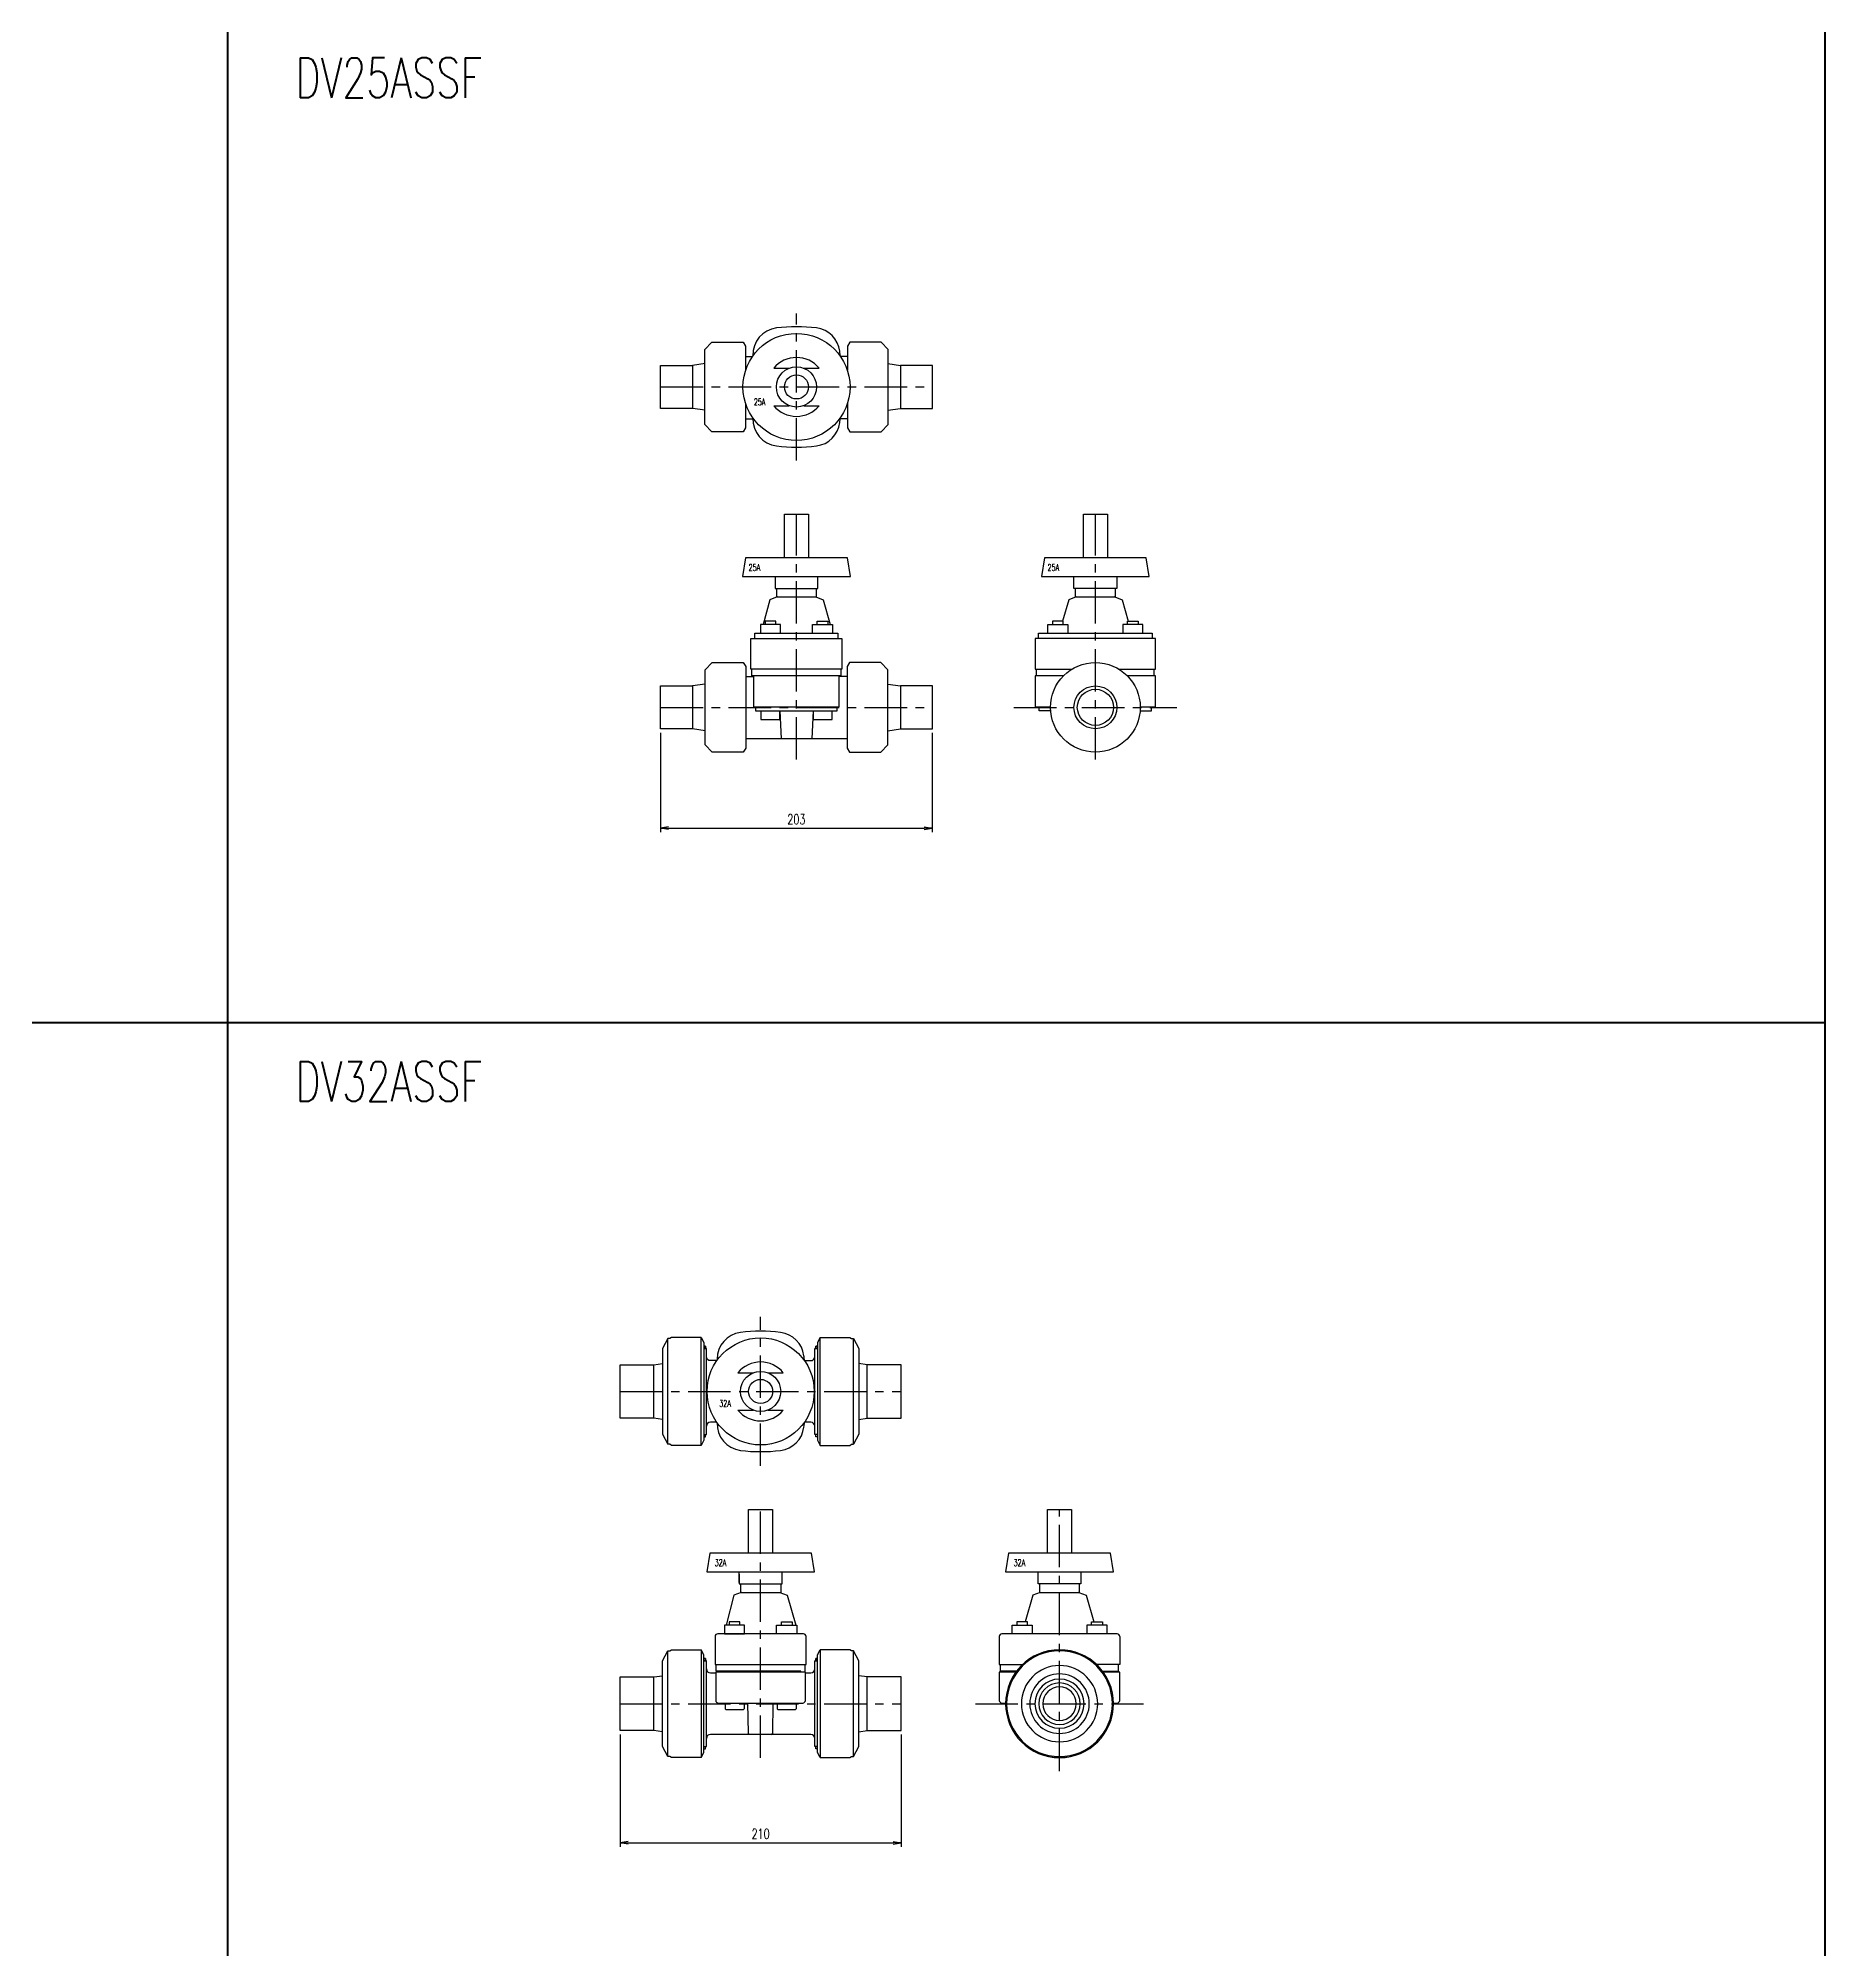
# Model space of a CAD drawing. Header units: millimetres. Extents: x 1711 to 90196, y -23291 to 8516.
# Drawn here: x 32231 to 33566, y -14387 to -12958 of the extents above; entities that cross this region are included whole.
import ezdxf

# ---------------------------------------------------------------- set-up
doc = ezdxf.new("R2010")
doc.units = ezdxf.units.MM
doc.header["$PDMODE"] = 35
doc.linetypes.add('CENTER', pattern=[50.8, 31.75, -6.35, 6.35, -6.35])
for name, color, linetype in [('CEN', 2, 'CENTER'), ('寸法', 2, 'Continuous'), ('配管-CVP', 4, 'Continuous')]:
    doc.layers.add(name, color=color, linetype=linetype)
doc.layers.add('line', color=153, linetype='Continuous', lineweight=50)
doc.styles.add('kpk', font='romans.shx', dxfattribs={"width": 0.7, "bigfont": 'extfont2.shx'})
doc.styles.get("Standard").update_dxf_attribs({"font": 'romans.shx', "bigfont": 'extfont.shx'})
doc.dimstyles.new('KPK-3', dxfattribs={"dimscale": 3, "dimtxt": 2.5, "dimasz": 2, "dimexe": 1, "dimexo": 1, "dimgap": 1, "dimtad": 3, "dimdec": 1, "dimdsep": 46, "dimtxsty": 'kpk', "dimblk": 'OPEN', "dimcen": 2.5, "dimclrd": 2, "dimclre": 2, "dimclrt": 4, "dimadec": 1, "dimazin": 2, "dimtfac": 1, "dimtdec": 1, "dimtmove": 0, "dimatfit": 2, "dimldrblk": 'OPEN', "dimfxl": 0, "dimlwd": -1, "dimlwe": -1, "dimarcsym": 0})

# ---------------------------------------------------------------- blocks, each defined once
blk = doc.blocks.new('_Open')
at = {"color": 0, "linetype": 'ByBlock', "lineweight": -2}
for p, q in [((-1, 0.17), (0, 0)), ((-1, -0.17), (0, 0)), ((0, 0), (-1, 0))]:
    blk.add_line(p, q, dxfattribs=at)
blk = doc.blocks.new('*D3012')
at = {"layer": 'Defpoints', "color": 0, "transparency": 16777216}
for p in [(32696.4, -13474.2), (32899.4, -13474.2), (32899.4, -13548.5)]:
    blk.add_point(p, dxfattribs=at)
at = {"layer": '寸法', "color": 2, "transparency": 16777216}
for p, q in [((32696.4, -13477.2), (32696.4, -13551.5)), ((32899.4, -13477.2), (32899.4, -13551.5)), ((32702.4, -13548.5), (32893.4, -13548.5))]:
    blk.add_line(p, q, dxfattribs=at)
at = {"layer": '寸法', "color": 2, "transparency": 16777216, "xscale": 6, "yscale": 6, "zscale": 6, "rotation": 180}
blk.add_blockref('_Open', (32696.4, -13548.5), dxfattribs=at)
at = {"layer": '寸法', "color": 2, "transparency": 16777216, "xscale": 6, "yscale": 6, "zscale": 6}
blk.add_blockref('_Open', (32899.4, -13548.5), dxfattribs=at)
at = {"layer": '寸法', "color": 4, "transparency": 16777216, "insert": (32797.9, -13541.8), "char_height": 7.5, "attachment_point": 5, "style": 'kpk', "bg_fill": 3, "box_fill_scale": 1.1, "bg_fill_color": 256, "bg_fill_true_color": 13158600, "bg_fill_transparency": 0}
blk.add_mtext('203', dxfattribs=at)
blk = doc.blocks.new('*D3013')
at = {"layer": 'Defpoints', "color": 0, "transparency": 16777216}
for p in [(32666.1, -14222.7), (32876.1, -14222.7), (32876.1, -14306.6)]:
    blk.add_point(p, dxfattribs=at)
at = {"layer": '寸法', "color": 2, "transparency": 16777216}
for p, q in [((32666.1, -14225.7), (32666.1, -14309.6)), ((32876.1, -14225.7), (32876.1, -14309.6)), ((32672.1, -14306.6), (32870.1, -14306.6))]:
    blk.add_line(p, q, dxfattribs=at)
at = {"layer": '寸法', "color": 2, "transparency": 16777216, "xscale": 6, "yscale": 6, "zscale": 6, "rotation": 180}
blk.add_blockref('_Open', (32666.1, -14306.6), dxfattribs=at)
at = {"layer": '寸法', "color": 2, "transparency": 16777216, "xscale": 6, "yscale": 6, "zscale": 6}
blk.add_blockref('_Open', (32876.1, -14306.6), dxfattribs=at)
at = {"layer": '寸法', "color": 4, "transparency": 16777216, "insert": (32771.1, -14299.9), "char_height": 7.5, "attachment_point": 5, "style": 'kpk', "bg_fill": 3, "box_fill_scale": 1.1, "bg_fill_color": 256, "bg_fill_true_color": 13158600, "bg_fill_transparency": 0}
blk.add_mtext('210', dxfattribs=at)
blk = doc.blocks.new('A$C6bc3108f')
at = {"layer": 'line'}
for p, q in [((3640, -160), (3640, -9920)), ((0, -2120), (4833.4, -2120))]:
    blk.add_line(p, q, dxfattribs=at)
blk.add_lwpolyline([(0, 0), (4833.4, 0), (4833.4, -9920), (0, -9920), (0, 0), (60, -220)], dxfattribs=at)
at = {"layer": 'line', "char_height": 30, "attachment_point": 4}
for s, insert in [('{\\W0.7;DV25ASSF}', (3690.7, -1414.1)), ('{\\W0.7;DV32ASSF}', (3690.7, -2164.1))]:
    blk.add_mtext(s, dxfattribs=dict(at, insert=insert))

msp = doc.modelspace()

# ---------------------------------------------------------------- linework, layer by layer
at = {"layer": 'CEN'}
for p, q in [((32797.9264, -13273.7402), (32797.9264, -13163.7602)), ((32696.4264, -13218.7502), (32899.4264, -13218.7502)), ((32797.9264, -13497.1681), (32797.9264, -13313.8681)), ((33021.2524, -13497.1681), (33021.2524, -13313.8681)), ((32696.4264, -13458.1681), (32899.4264, -13458.1681)), ((32960.3524, -13458.1681), (33082.1524, -13458.1681)), ((32771.1245, -14024.998), (32771.1245, -13913.698)), ((32666.1245, -13969.348), (32876.1245, -13969.348)), ((32771.1245, -14243.1738), (32771.1245, -14057.6738)), ((32994.4505, -14253.1738), (32994.4505, -14057.6738)), ((32666.1245, -14202.6738), (32876.1245, -14202.6738)), ((32931.6305, -14202.6738), (33057.2705, -14202.6738))]:
    msp.add_line(p, q, dxfattribs=at)
at = {"layer": '配管-CVP', "color": 0, "linetype": 'ByBlock'}
for p, q in [((32759.9264, -13196.0002), (32765.0259, -13196.0002)), ((32835.9264, -13196.0002), (32830.8268, -13196.0002)), ((32729.6004, -13201.3153), (32720.2242, -13202.7502)), ((32780.9558, -13204.7502), (32792.5412, -13204.7502)), ((32803.3115, -13204.7502), (32814.8969, -13204.7502)), ((32866.2524, -13201.3153), (32875.6285, -13202.7502)), ((32729.6004, -13236.1839), (32720.2242, -13234.7502)), ((32780.9558, -13232.7502), (32792.5412, -13232.7502)), ((32803.3115, -13232.7502), (32814.8969, -13232.7502)), ((32866.2524, -13236.1839), (32875.6285, -13234.7502)), ((32759.9264, -13242.5002), (32765.23, -13242.5002)), ((32835.9264, -13242.5002), (32830.6228, -13242.5002)), ((32729.6004, -13440.7332), (32720.2242, -13442.1681)), ((32760.1004, -13435.1681), (32765.9264, -13435.1681)), ((32835.7524, -13435.1681), (32829.9264, -13435.1681)), ((32866.2524, -13440.7332), (32875.6285, -13442.1681)), ((32977.2524, -13434.6681), (32977.2524, -13429.6681)), ((33065.2524, -13434.6681), (33065.2524, -13429.6681)), ((32785.5514, -13460.6681), (32786.4264, -13481.6681)), ((32810.3014, -13460.6681), (32809.4264, -13481.6681)), ((32729.6004, -13475.6018), (32720.2242, -13474.1681)), ((32835.7524, -13481.6681), (32760.1004, -13481.6681)), ((32866.2524, -13475.6018), (32875.6285, -13474.1681)), ((32754.1539, -13955.348), (32765.7393, -13955.348)), ((32776.5097, -13955.348), (32788.0951, -13955.348)), ((32754.1539, -13983.348), (32765.7393, -13983.348)), ((32776.5097, -13983.348), (32788.0951, -13983.348)), ((32755.1245, -14112.1738), (32755.1245, -14104.1738)), ((32756.8358, -14119.4738), (32786.1245, -14119.4738)), ((32786.1245, -14113.1738), (32786.1245, -14119.4738)), ((32972.5766, -14168.8268), (32973.4354, -14169.2281)), ((32976.0752, -14166.8069), (32975.9932, -14167.7513)), ((32985.4721, -14163.3867), (32986.1419, -14164.0575)), ((32989.4505, -14162.6852), (32989.0505, -14163.5447)), ((32999.4505, -14162.6852), (32999.8505, -14163.5447)), ((33003.429, -14163.3867), (33002.7591, -14164.0575)), ((33012.8259, -14166.8069), (33012.9078, -14167.7513)), ((33016.3245, -14168.8268), (33015.4656, -14169.2281)), ((32741.1245, -14179.1738), (32741.1245, -14178.4738)), ((32804.3745, -14178.4738), (32804.3745, -14173.4738)), ((32951.7304, -14179.1738), (32951.7304, -14178.4738)), ((32962.3194, -14178.3494), (32963.2637, -14178.4327)), ((32964.9161, -14175.2547), (32965.1622, -14176.1702)), ((33023.9849, -14175.2547), (33023.7389, -14176.1702)), ((33026.5817, -14178.3494), (33025.6374, -14178.4327)), ((33037.1707, -14179.1738), (33037.1707, -14178.4738)), ((32955.9377, -14190.8058), (32956.8535, -14190.5611)), ((32957.3194, -14187.0096), (32957.8637, -14187.7858)), ((33031.5817, -14187.0096), (33031.0373, -14187.7858)), ((33032.9634, -14190.8058), (33032.0475, -14190.5611)), ((32744.5245, -14202.1738), (32744.5245, -14206.6138)), ((32758.7245, -14202.1738), (32758.7245, -14206.6138)), ((32783.5245, -14202.1738), (32783.5245, -14206.6138)), ((32797.7245, -14202.1738), (32797.7245, -14206.6138)), ((32954.2012, -14200.6539), (32954.9781, -14201.1971)), ((32954.2012, -14204.6937), (32954.9781, -14204.1505)), ((33034.6998, -14200.6539), (33033.9229, -14201.1971)), ((33034.6998, -14204.6937), (33033.9229, -14204.1505)), ((32955.9377, -14214.5418), (32956.8535, -14214.7865)), ((32957.3194, -14218.338), (32957.8637, -14217.5618)), ((33031.5817, -14218.338), (33031.0373, -14217.5618)), ((33032.9634, -14214.5418), (33032.0475, -14214.7865)), ((32962.3194, -14226.9982), (32963.2637, -14226.9149)), ((32964.9161, -14230.0929), (32965.1622, -14229.1774)), ((32972.5766, -14236.5208), (32973.4354, -14236.1195)), ((32976.0752, -14238.5407), (32975.9932, -14237.5962)), ((33012.8259, -14238.5407), (33012.9078, -14237.5962)), ((33016.3245, -14236.5208), (33015.4656, -14236.1195)), ((33023.9849, -14230.0929), (33023.7389, -14229.1774)), ((33026.5817, -14226.9982), (33025.6374, -14226.9149)), ((32985.4721, -14241.9609), (32986.1419, -14241.2901)), ((32989.4505, -14242.6624), (32989.0505, -14241.8029)), ((32999.4505, -14242.6624), (32999.8505, -14241.8029)), ((33003.429, -14241.9609), (33002.7591, -14241.2901))]:
    msp.add_line(p, q, dxfattribs=at)
for points in [[(32759.9264, -13231.2402), (32759.9264, -13249.2502), (32758.0264, -13252.2502), (32734.6428, -13252.2502), (32729.4264, -13246.7502), (32729.4264, -13190.7502), (32734.6428, -13185.2502), (32758.0264, -13185.2502), (32759.9264, -13188.2502), (32759.9264, -13206.2602)], [(32835.9264, -13231.2402), (32835.9264, -13249.2502), (32837.8264, -13252.2502), (32861.2099, -13252.2502), (32866.4264, -13246.7502), (32866.4264, -13190.7502), (32861.2099, -13185.2502), (32837.8264, -13185.2502), (32835.9264, -13188.2502), (32835.9264, -13206.2602)], [(32788.9264, -13346.3681), (32788.9264, -13313.8681), (32806.9264, -13313.8681), (32806.9264, -13346.3681)], [(33012.2524, -13346.3681), (33012.2524, -13313.8681), (33030.2524, -13313.8681), (33030.2524, -13346.3681)], [(32781.9264, -13360.3681), (32781.9264, -13369.3681), (32813.9264, -13369.3681), (32813.9264, -13360.3681)], [(32782.9264, -13369.3681), (32782.9264, -13375.6681), (32812.9264, -13375.6681), (32812.9264, -13369.3681)], [(33037.2524, -13360.3681), (33037.2524, -13369.3681), (33005.2524, -13369.3681), (33005.2524, -13360.3681)], [(33006.2524, -13369.3681), (33006.2524, -13375.6681), (33036.2524, -13375.6681), (33036.2524, -13369.3681)], [(32783.4626, -13375.6836), (32777.9908, -13377.7925), (32773.1607, -13396.1681)], [(32812.35, -13375.6681), (32817.8619, -13377.7925), (32823.047, -13396.1681)], [(33006.7886, -13375.6836), (33001.3168, -13377.7925), (32996.7858, -13393.7681)], [(33035.7161, -13375.6836), (33041.188, -13377.7925), (33045.719, -13393.7681)], [(32785.9264, -13402.6681), (32785.9264, -13396.1681), (32770.9264, -13396.1681), (32770.9264, -13402.6681)], [(32782.4264, -13396.1681), (32782.4264, -13393.7681), (32774.4264, -13393.7681), (32774.4264, -13396.1681)], [(32809.9264, -13402.6681), (32809.9264, -13396.1681), (32824.9264, -13396.1681), (32824.9264, -13402.6681)], [(32813.4264, -13396.1681), (32813.4264, -13393.7681), (32821.4264, -13393.7681), (32821.4264, -13396.1681)], [(32985.7524, -13402.6681), (32985.7524, -13396.1681), (33000.7524, -13396.1681), (33000.7524, -13402.6681)], [(32997.2524, -13396.1681), (32997.2524, -13393.7681), (32989.2524, -13393.7681), (32989.2524, -13396.1681)], [(33056.7524, -13402.6681), (33056.7524, -13396.1681), (33041.7524, -13396.1681), (33041.7524, -13402.6681)], [(33045.2524, -13396.1681), (33045.2524, -13393.7681), (33053.2524, -13393.7681), (33053.2524, -13396.1681)], [(32766.9264, -13406.6681), (32766.9264, -13402.6681), (32828.9264, -13402.6681), (32828.9264, -13406.6681)], [(33038.8592, -13429.6681), (33066.2524, -13429.6681), (33066.2524, -13406.6681), (32976.2524, -13406.6681), (32976.2524, -13429.6681), (33003.6456, -13429.6681)], [(32978.7524, -13406.6681), (32978.7524, -13402.6681), (33063.7524, -13402.6681), (33063.7524, -13406.6681)], [(32831.1764, -13429.6681), (32831.1764, -13434.6681), (32764.6764, -13434.6681), (32764.6764, -13429.6681)], [(32765.9264, -13434.6681), (32765.9264, -13457.6681), (32829.9264, -13457.6681), (32829.9264, -13434.6681)], [(32997.3777, -13434.6681), (32976.2524, -13434.6681), (32976.2524, -13457.6681), (32987.7561, -13457.6681)], [(33054.7486, -13457.6681), (33066.2524, -13457.6681), (33066.2524, -13434.6681), (33045.127, -13434.6681)], [(32767.4264, -13457.6681), (32767.4264, -13460.6681), (32828.4264, -13460.6681), (32828.4264, -13457.6681)], [(32987.7561, -13460.6681), (32979.2524, -13460.6681), (32979.2524, -13457.6681)], [(33054.7486, -13460.6681), (33063.2524, -13460.6681), (33063.2524, -13457.6681)], [(32726.7116, -13929.048), (32704.5339, -13929.048), (32703.3376, -13929.848), (32701.7116, -13929.848), (32697.7118, -13937.348), (32697.7118, -14001.348), (32701.7116, -14008.848)], [(32726.7116, -14009.648), (32704.5339, -14009.648), (32703.3376, -14008.848), (32701.7116, -14008.848), (32701.7116, -13929.848)], [(32728.7116, -14001.448), (32730.6245, -14001.448), (32730.6245, -13937.248), (32728.7116, -13937.248), (32730.6245, -13937.248)], [(32813.5374, -14001.448), (32811.6245, -14001.448), (32811.6245, -13937.248), (32813.5374, -13937.248), (32811.6245, -13937.248)], [(32815.5374, -13929.048), (32837.7151, -13929.048), (32838.9114, -13929.848), (32840.5374, -13929.848), (32844.5372, -13937.348), (32844.5372, -14001.348), (32840.5374, -14008.848)], [(32815.5374, -14009.648), (32837.7151, -14009.648), (32838.9114, -14008.848), (32840.5374, -14008.848), (32840.5374, -13929.848)], [(32691.4245, -13989.348), (32666.1245, -13989.348), (32666.1245, -13949.348), (32691.4245, -13949.348)], [(32697.7118, -13990.2756), (32691.4245, -13989.348), (32691.4245, -13949.348), (32697.7118, -13948.4203)], [(32844.5372, -13990.2756), (32850.8245, -13989.348), (32850.8245, -13949.348), (32844.5372, -13948.4203)], [(32850.8245, -13989.348), (32876.1245, -13989.348), (32876.1245, -13949.348), (32850.8245, -13949.348)], [(32728.7116, -14003.198), (32729.8745, -14003.198), (32729.8745, -14001.448)], [(32813.5374, -14003.198), (32812.3745, -14003.198), (32812.3745, -14001.448)], [(32762.1245, -14090.338), (32762.1245, -14057.6738), (32780.1245, -14057.6738), (32780.1245, -14090.338)], [(32985.4505, -14090.338), (32985.4505, -14057.6738), (33003.4505, -14057.6738), (33003.4505, -14090.338)], [(32755.1245, -14105.9348), (32755.1245, -14113.1738), (32787.1245, -14113.1738), (32787.1245, -14104.1738)], [(33010.4505, -14104.1738), (33010.4505, -14113.1738), (32978.4505, -14113.1738), (32978.4505, -14104.1738)], [(32756.6607, -14119.4892), (32751.1889, -14121.5981), (32745.3074, -14143.9738)], [(32756.1245, -14113.1738), (32756.1245, -14119.4738), (32771.1245, -14119.4738)], [(32785.5482, -14119.4738), (32791.0601, -14121.5981), (32797.3738, -14143.9738)], [(32979.9868, -14119.4892), (32974.5149, -14121.5981), (32968.8495, -14141.5738)], [(32979.4505, -14113.1738), (32979.4505, -14119.4738), (33009.4505, -14119.4738), (33009.4505, -14113.1738)], [(33008.9143, -14119.4892), (33014.3861, -14121.5981), (33020.0516, -14141.5738)], [(32755.6245, -14143.9738), (32755.6245, -14141.5738), (32747.6245, -14141.5738), (32747.6245, -14143.9738)], [(32786.6245, -14143.9738), (32786.6245, -14141.5738), (32794.6245, -14141.5738), (32794.6245, -14143.9738)], [(32949.4505, -14152.3623), (32949.4505, -14173.4738), (32966.6756, -14173.4738)], [(32958.9505, -14150.4738), (32958.9505, -14143.9738), (32973.9505, -14143.9738), (32973.9505, -14150.4738)], [(32970.4505, -14143.9738), (32970.4505, -14141.5738), (32962.4505, -14141.5738), (32962.4505, -14143.9738)], [(33029.9505, -14150.4738), (33029.9505, -14143.9738), (33014.9505, -14143.9738), (33014.9505, -14150.4738)], [(33018.4505, -14143.9738), (33018.4505, -14141.5738), (33026.4505, -14141.5738), (33026.4505, -14143.9738)], [(33039.4505, -14152.3623), (33039.4505, -14173.4738), (33022.2255, -14173.4738)], [(32801.1245, -14179.1738), (32801.1245, -14178.4738), (32737.8745, -14178.4738), (32737.8745, -14173.4738)], [(32962.2256, -14178.4738), (32950.4505, -14178.4738), (32950.4505, -14173.4738)], [(33026.6755, -14178.4738), (33038.4505, -14178.4738), (33038.4505, -14173.4738)]]:
    msp.add_lwpolyline(points, dxfattribs=at)
for points in [[(32720.2242, -13202.7502), (32720.2242, -13234.7502), (32696.4264, -13234.7502), (32696.4264, -13202.7502)], [(32875.6285, -13202.7502), (32875.6285, -13234.7502), (32899.4264, -13234.7502), (32899.4264, -13202.7502)], [(32757.6864, -13360.3681), (32838.1664, -13360.3681), (32835.9264, -13346.3681), (32759.9264, -13346.3681)], [(32983.2524, -13346.3681), (32981.0124, -13360.3681), (33061.4924, -13360.3681), (33059.2524, -13346.3681)], [(32831.9264, -13429.6681), (32763.9264, -13429.6681), (32763.9264, -13406.6681), (32831.9264, -13406.6681)], [(32728.7116, -14005.848), (32726.7116, -14009.648), (32726.7116, -13929.048), (32728.7116, -13932.848)], [(32728.7116, -13935.498), (32729.8745, -13935.498), (32729.8745, -13937.248), (32729.8745, -13935.498)], [(32813.5374, -13935.498), (32812.3745, -13935.498), (32812.3745, -13937.248), (32812.3745, -13935.498)], [(32813.5374, -14005.848), (32815.5374, -14009.648), (32815.5374, -13929.048), (32813.5374, -13932.848)], [(32730.8845, -14104.1738), (32811.3645, -14104.1738), (32809.1245, -14090.1738), (32733.1245, -14090.1738)], [(32956.4505, -14090.1738), (32954.2105, -14104.1738), (33034.6905, -14104.1738), (33032.4505, -14090.1738)], [(32744.1245, -14143.9738), (32744.1245, -14150.4738), (32759.1245, -14150.4738), (32759.1245, -14143.9738)], [(32798.1245, -14143.9738), (32798.1245, -14150.4738), (32783.1245, -14150.4738), (32783.1245, -14143.9738)], [(32728.7116, -14168.8238), (32729.8745, -14168.8238), (32729.8745, -14170.5738), (32729.8745, -14168.8238)], [(32813.5374, -14168.8238), (32812.3745, -14168.8238), (32812.3745, -14170.5738), (32812.3745, -14168.8238)]]:
    msp.add_lwpolyline(points, close=True, dxfattribs=at)
for points in [[(32738.3984, -13946.348), (32733.6245, -13946.348, -0.414213562), (32730.6245, -13943.348)], [(32803.8506, -13946.348), (32808.6245, -13946.348, 0.414213562), (32811.6245, -13943.348)], [(32738.3984, -13992.348), (32733.6245, -13992.348, 0.414213562), (32730.6245, -13995.348)], [(32811.6245, -13995.348, 0.414213562), (32808.6245, -13992.348), (32803.8506, -13992.348)], [(32737.1245, -14173.4738), (32805.1245, -14173.4738), (32805.1245, -14152.4738, 0.414213562), (32803.1245, -14150.4738), (32739.1245, -14150.4738, 0.414213562), (32737.1245, -14152.4738), (32737.1245, -14173.4738)], [(33039.4505, -14152.4738, 0.414213562), (33037.4505, -14150.4738), (32951.4505, -14150.4738, 0.414213562), (32949.4505, -14152.4738)], [(32730.6245, -14176.6738, 0.414213562), (32733.6245, -14179.6738), (32737.6245, -14179.6738)], [(32804.6245, -14179.6738), (32808.6245, -14179.6738, 0.414213562), (32811.6245, -14176.6738)], [(32961.7116, -14179.1738), (32949.4505, -14179.1738), (32949.4505, -14200.1738, 0.414213562), (32951.4505, -14202.1738), (32954.1536, -14202.1738)], [(33034.7474, -14202.1738), (33037.4505, -14202.1738, 0.414213562), (33039.4505, -14200.1738), (33039.4505, -14179.1738), (33027.1895, -14179.1738)], [(32744.5245, -14206.6138, 0.157299524), (32746.0745, -14207.1138), (32757.1745, -14207.1138, 0.157299453), (32758.7245, -14206.6138)], [(32783.5245, -14206.6138, 0.157299453), (32785.0745, -14207.1138), (32796.1745, -14207.1138, 0.157299524), (32797.7245, -14206.6138)]]:
    msp.add_lwpolyline(points, format="xyb", dxfattribs=at)
for points in [[(32756.8358, -14119.4738, 0.044027834), (32756.6607, -14119.4892, -0.044027834)], [(33008.9143, -14119.4892, 0.044027834), (33008.7392, -14119.4738, -0.044027834)], [(32994.4505, -14162.3738, 1), (32994.4505, -14242.9738, 1)], [(32994.4505, -14163.1738, 1), (32994.4505, -14242.1738, 1)], [(32739.6245, -14202.1738), (32802.6245, -14202.1738, 0.414213562), (32804.6245, -14200.1738), (32804.6245, -14179.1738), (32737.6245, -14179.1738), (32737.6245, -14200.1738, 0.414213562)], [(32994.4505, -14174.1738, 1), (32994.4505, -14231.1738, 1)], [(32994.4505, -14180.4238, 1), (32994.4505, -14224.9238, 1)], [(32994.4505, -14184.3238, 1), (32994.4505, -14221.0238, 1)], [(32994.4505, -14187.1738, 1), (32994.4505, -14218.1738, 1)], [(32994.4505, -14190.1738, 1), (32994.4505, -14215.1738, 1)]]:
    msp.add_lwpolyline(points, format="xyb", close=True, dxfattribs=at)
for centre, radius in [((32797.9264, -13218.7502), 40), ((32797.9264, -13218.7502), 15), ((32797.9264, -13218.7502), 9), ((33021.2524, -13458.1681), 33.5), ((33021.2524, -13458.1681), 16), ((33021.2524, -13458.1681), 13.5), ((32771.1245, -13969.348), 40), ((32771.1245, -13969.348), 15), ((32771.1245, -13969.348), 9)]:
    msp.add_circle(centre, radius, dxfattribs=at)
for centre, radius, start, end in [((32785.4212, -13194.5273), 20, 97.112219, 182.534175), ((32797.9264, -13294.7502), 121, 82.887781, 97.112219), ((32810.4315, -13194.5273), 20, 7.062888, 82.887781), ((32797.9264, -13218.7502), 22, 39.521196, 140.478804), ((32614.9264, -13218.7502), 217, 6.061237, 7.062888), ((32797.9264, -13218.7502), 22, 219.521196, 320.478804), ((32785.4212, -13242.9731), 20, 177.465825, 262.887781), ((32810.4315, -13242.9731), 20, 277.112219, 352.937112), ((32614.9264, -13218.7502), 217, 352.937112, 353.938763), ((32797.9264, -13142.7502), 121, 262.887781, 277.112219), ((32783.6377, -13376.6681), 1, 90, 100.083924), ((33035.541, -13376.6681), 1, 79.916076, 90), ((32758.6194, -13945.1251), 20, 97.112219, 180.638464), ((32771.1245, -14045.348), 121, 82.887781, 97.112219), ((32783.6296, -13945.1251), 20, 7.062888, 82.887781), ((32771.1245, -13969.348), 22, 39.521196, 140.478804), ((32588.1245, -13969.348), 217, 6.061237, 7.062888), ((32771.1245, -13969.348), 22, 219.521196, 320.478804), ((32758.6194, -13993.5708), 20, 177.465825, 262.887781), ((32783.6296, -13993.5708), 20, 277.112219, 352.937112), ((32588.1245, -13969.348), 217, 352.937112, 353.938763), ((32771.1245, -13893.348), 121, 262.887781, 277.112219), ((32759.727, -14204.1738), 2, 3.0127875, 11.536959)]:
    msp.add_arc(centre, radius, start, end, dxfattribs=at)

# ---------------------------------------------------------------- texts
at = {"layer": 'Defpoints', "color": 6, "linetype": 'ByBlock', "style": 'kpk', "width": 0.6}
for s, p in [('25A', (32766.0515, -13232.4874)), ('25A', (32762.1638, -13356.1596)), ('25A', (32985.4898, -13356.1596)), ('32A', (32740.2105, -13980.7833)), ('32A', (32736.8198, -14099.8103)), ('32A', (32960.1458, -14099.8103))]:
    msp.add_text(s, height=5, dxfattribs=at).set_placement(p)

# ---------------------------------------------------------------- next in the draw order: dimensions: what is measured, and where the dimension line sits
at = {"layer": '寸法'}
for base, p1, p2, picture, middle in [((32899.4264, -13548.5379), (32696.4264, -13474.1681), (32899.4264, -13474.1681), '*D3012', (32797.9264, -13541.7879)), ((32876.1245, -14306.63), (32666.1245, -14222.6738), (32876.1245, -14222.6738), '*D3013', (32771.1245, -14299.88))]:
    dim = msp.add_linear_dim(base=base, p1=p1, p2=p2, dimstyle='KPK-3', dxfattribs=at)
    dim.commit()
    dim.dimension.update_dxf_attribs({"geometry": picture, "text_midpoint": middle})

# ---------------------------------------------------------------- next in the draw order: linework, layer by layer
at = {"layer": '配管-CVP', "color": 0, "linetype": 'ByBlock'}
for points in [[(32734.8168, -13424.6681), (32758.2004, -13424.6681), (32760.1004, -13427.6681), (32760.1004, -13488.6681), (32758.2004, -13491.6681), (32734.8168, -13491.6681), (32729.6004, -13486.1682), (32729.6004, -13430.1681)], [(32861.0359, -13424.6681), (32837.6524, -13424.6681), (32835.7524, -13427.6681), (32835.7524, -13488.6681), (32837.6524, -13491.6681), (32861.0359, -13491.6681), (32866.2524, -13486.1682), (32866.2524, -13430.1681)], [(32720.2242, -13442.1681), (32720.2242, -13474.1681), (32696.4264, -13474.1681), (32696.4264, -13442.1681)], [(32875.6285, -13442.1681), (32875.6285, -13474.1681), (32899.4264, -13474.1681), (32899.4264, -13442.1681)]]:
    msp.add_lwpolyline(points, close=True, dxfattribs=at)
for points in [[(32771.3264, -13460.6681), (32771.3264, -13467.2081), (32785.5264, -13467.2081), (32785.5264, -13460.6681)], [(32810.3264, -13460.6681), (32810.3264, -13467.2081), (32824.5264, -13467.2081), (32824.5264, -13460.6681)], [(32701.7116, -14242.1738), (32697.7118, -14234.6738), (32697.7118, -14170.6738), (32701.7116, -14163.1738), (32703.3376, -14163.1738), (32704.5339, -14162.3738), (32726.7116, -14162.3738), (32726.7116, -14242.9738), (32728.7116, -14239.1738), (32728.7116, -14166.1738), (32726.7116, -14162.3738)], [(32726.7116, -14242.9738), (32704.5339, -14242.9738), (32703.3376, -14242.1738), (32701.7116, -14242.1738), (32701.7116, -14163.1738)], [(32840.5374, -14242.1738), (32844.5372, -14234.6738), (32844.5372, -14170.6738), (32840.5374, -14163.1738), (32838.9114, -14163.1738), (32837.7151, -14162.3738), (32815.5374, -14162.3738), (32815.5374, -14242.9738), (32813.5374, -14239.1738), (32813.5374, -14166.1738), (32815.5374, -14162.3738)], [(32815.5374, -14242.9738), (32837.7151, -14242.9738), (32838.9114, -14242.1738), (32840.5374, -14242.1738), (32840.5374, -14163.1738)], [(32691.4245, -14222.6738), (32666.1245, -14222.6738), (32666.1245, -14182.6738), (32691.4245, -14182.6738)], [(32697.7118, -14223.6014), (32691.4245, -14222.6738), (32691.4245, -14182.6738), (32697.7118, -14181.7462)], [(32728.7116, -14234.7738), (32730.6245, -14234.7738), (32730.6245, -14170.5738), (32728.7116, -14170.5738), (32730.6245, -14170.5738)], [(32813.5374, -14234.7738), (32811.6245, -14234.7738), (32811.6245, -14170.5738), (32813.5374, -14170.5738), (32811.6245, -14170.5738)], [(32844.5372, -14223.6014), (32850.8245, -14222.6738), (32850.8245, -14182.6738), (32844.5372, -14181.7462)], [(32850.8245, -14222.6738), (32876.1245, -14222.6738), (32876.1245, -14182.6738), (32850.8245, -14182.6738)], [(32728.7116, -14236.5238), (32729.8745, -14236.5238), (32729.8745, -14234.7738)], [(32813.5374, -14236.5238), (32812.3745, -14236.5238), (32812.3745, -14234.7738)]]:
    msp.add_lwpolyline(points, dxfattribs=at)
for points in [[(32763.0733, -14225.6738, -0.39889487), (32762.0746, -14224.7263), (32761.6921, -14202.1738)], [(32779.1758, -14225.6738, 0.39889487), (32780.1744, -14224.7263), (32780.5569, -14202.1738)], [(32811.6245, -14228.6738, 0.414213562), (32808.6245, -14225.6738), (32733.6245, -14225.6738, 0.414213562), (32730.6245, -14228.6738)]]:
    msp.add_lwpolyline(points, format="xyb", dxfattribs=at)

# ---------------------------------------------------------------- next in the draw order: block references
at = {"layer": 'line', "linetype": 'ByBlock'}
msp.add_blockref('A$C6bc3108f', (28732.7815, -11573.6234), dxfattribs=at)

doc.saveas('drawing.dxf')
